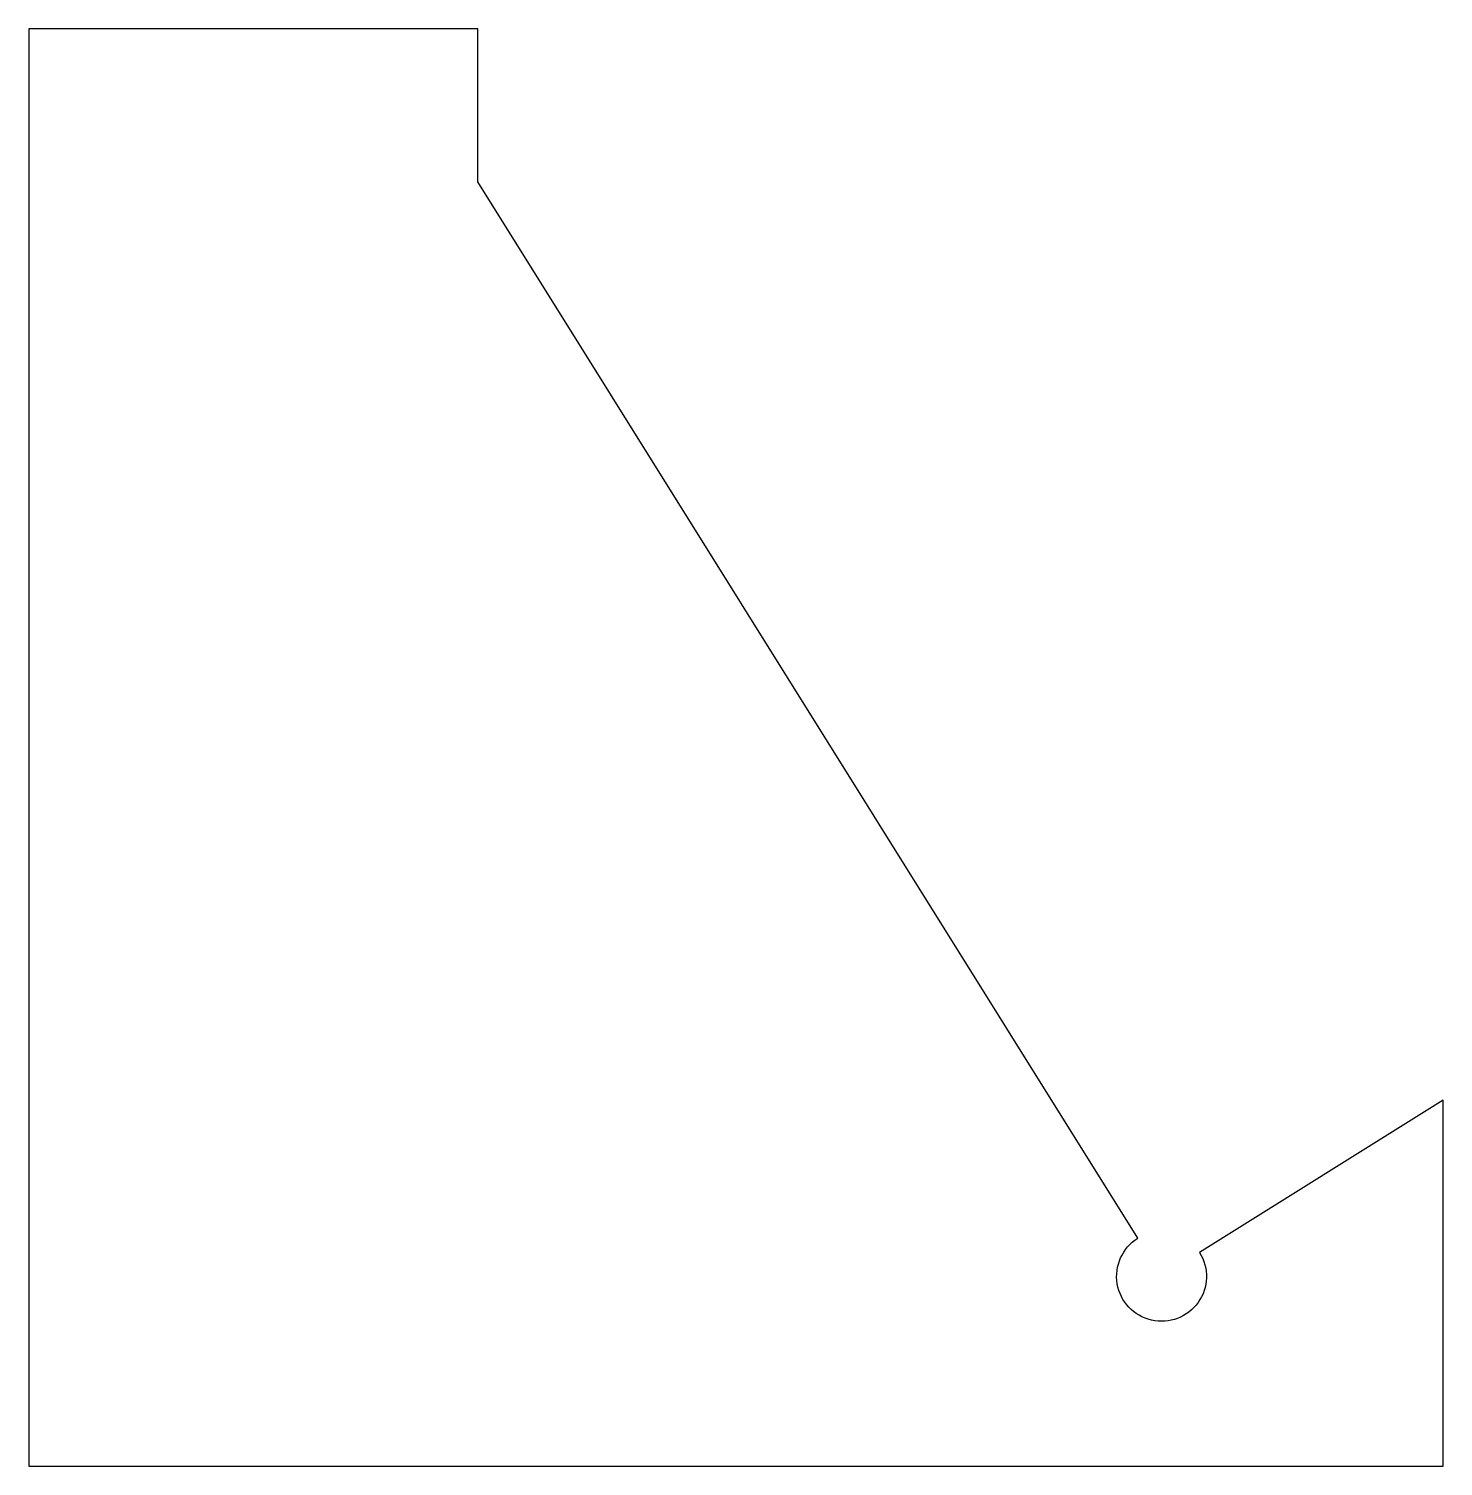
# Model space of a CAD drawing. Header units: inches. Extents: x -7.87 to 0, y 0 to 8.
import ezdxf

# ---------------------------------------------------------------- set-up
doc = ezdxf.new("R2010")
doc.units = ezdxf.units.IN
doc.header["$MEASUREMENT"] = 0

msp = doc.modelspace()

# ---------------------------------------------------------------- linework, layer by layer
msp.add_lwpolyline([(-7.874, 0), (0, 0), (0, 2.0365), (-1.3561, 1.1891, -2.414214), (-1.7006, 1.2686), (-5.374, 7.1474), (-5.374, 8), (-7.874, 8)], format="xyb", close=True)

doc.saveas('drawing.dxf')
